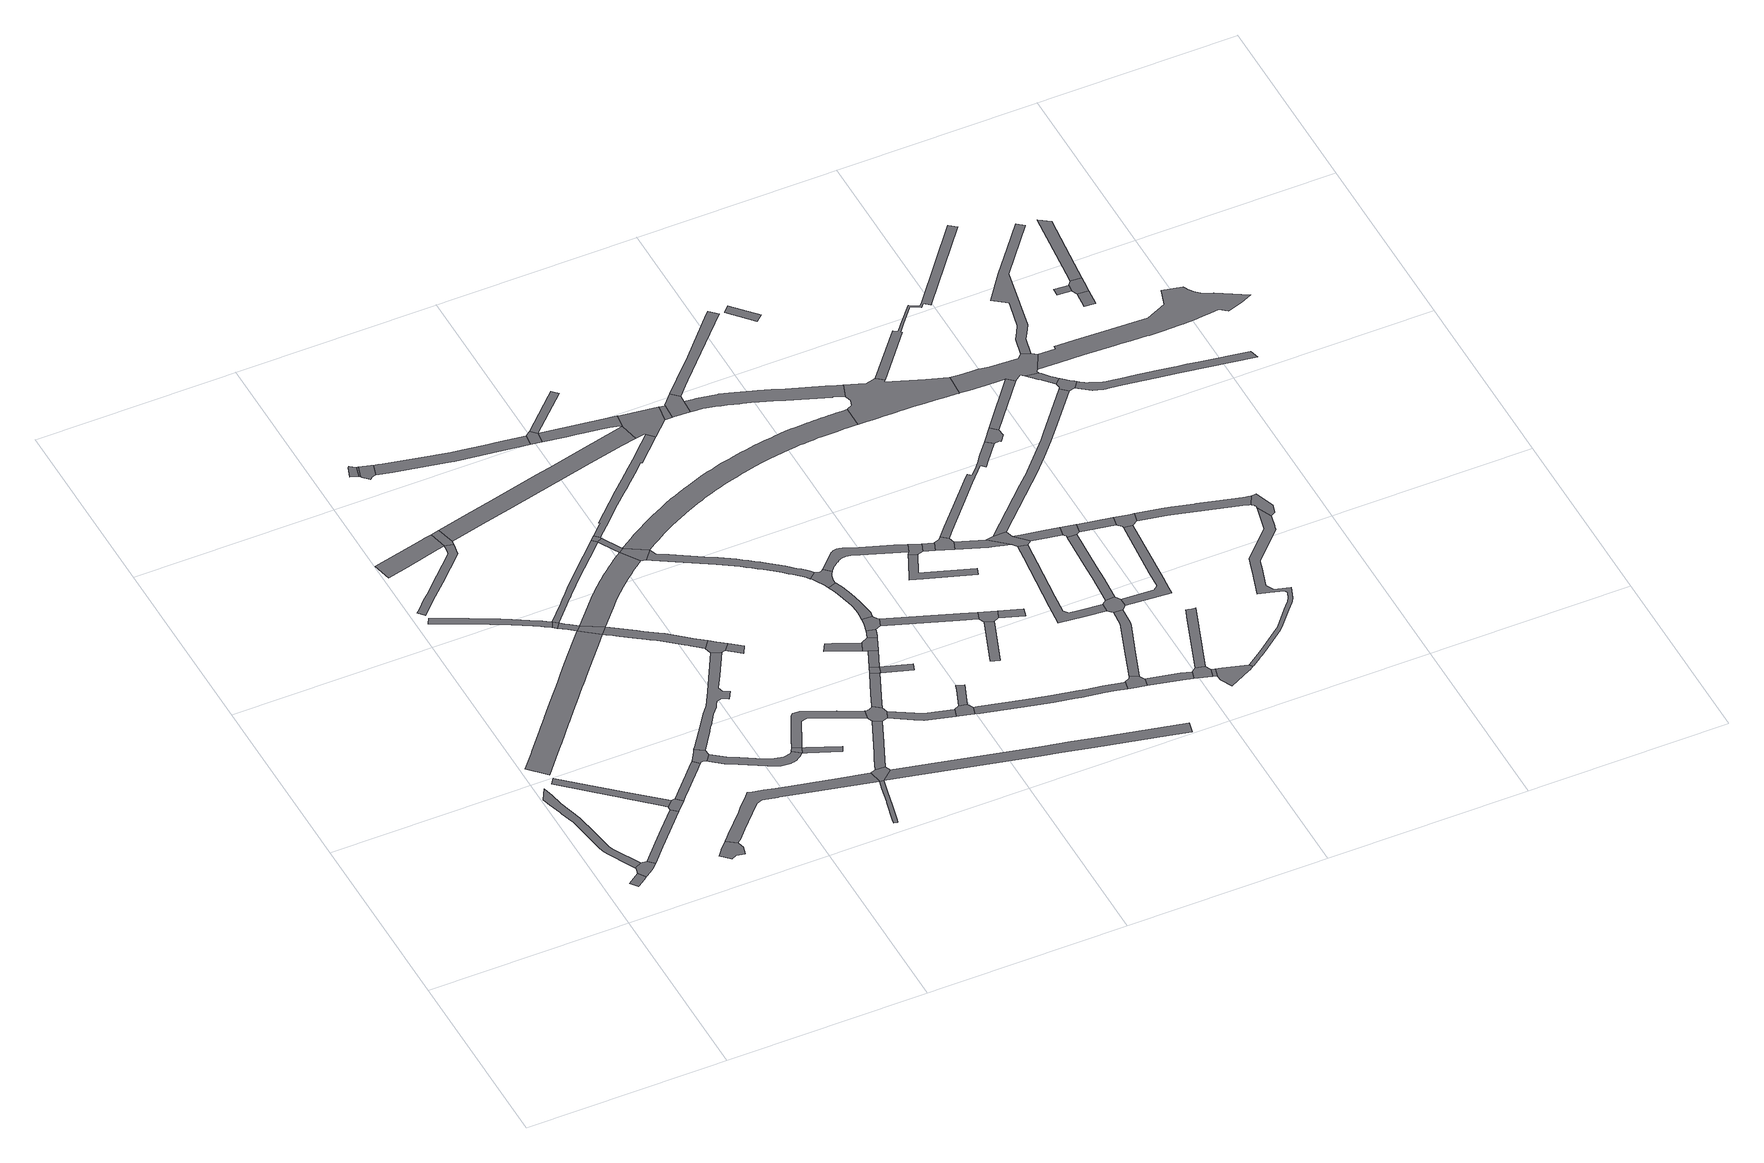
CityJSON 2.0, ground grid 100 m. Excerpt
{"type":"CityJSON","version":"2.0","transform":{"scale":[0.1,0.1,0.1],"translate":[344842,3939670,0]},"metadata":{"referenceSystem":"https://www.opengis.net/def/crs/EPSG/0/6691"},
"CityObjects":{
"road1":{"type":"Road","attributes":{"RoadStructureAttribute.sectionType":"1"},"geometry":[{"type":"MultiSurface","lod":"1","boundaries":[[[0,1,2,3,4]]]}]},
"road2":{"type":"Road","attributes":{"RoadStructureAttribute.sectionType":"1"},"geometry":[{"type":"MultiSurface","lod":"1","boundaries":[[[5,6,7,8,9,10,11,12,13,14,15,16,17,18,19,20,21,22,23,24,25,26,27]]]}]},
"road3":{"type":"Road","geometry":[{"type":"MultiSurface","lod":"1","boundaries":[[[28,29,30,31,17,16,32,0,4]]]}]},
"road4":{"type":"Road","attributes":{"RoadStructureAttribute.sectionType":"1"},"geometry":[{"type":"MultiSurface","lod":"1","boundaries":[[[33,34,35,36,37,38,31,30]]]}]},
"road5":{"type":"Road","attributes":{"RoadStructureAttribute.sectionType":"1"},"geometry":[{"type":"MultiSurface","lod":"1","boundaries":[[[39,40,41,42,43,44,45,46,47,48]]]}]},
"road6":{"type":"Road","geometry":[{"type":"MultiSurface","lod":"1","boundaries":[[[49,50,51,52,53,54,55,56,57,58,59,60,61,62]]]}]},
"road7":{"type":"Road","geometry":[{"type":"MultiSurface","lod":"1","boundaries":[[[63,64,44,43,36,35]]]}]},
"road8":{"type":"Road","attributes":{"function":"2","RoadStructureAttribute.sectionType":"1"},"geometry":[{"type":"MultiSurface","lod":"1","boundaries":[[[65,66,67,68,69,70,71,72,73,74,75,76,77,78,79,80,81,82,83,84,85,86,87,88,89,90,91,92,93,94,95,96,97,98,99]]]}]},
"road9":{"type":"Road","attributes":{"RoadStructureAttribute.sectionType":"1"},"geometry":[{"type":"MultiSurface","lod":"1","boundaries":[[[100,101,102,103,64,63,104,105,106,107,108,109,110]]]}]},
"road10":{"type":"Road","attributes":{"RoadStructureAttribute.sectionType":"1"},"geometry":[{"type":"MultiSurface","lod":"1","boundaries":[[[111,112,113,114,115,116,117,118,119,120,121,122,123,124,125,126,127,128,129,130,131,132,133,134,135,136,137,138,139,140,141]]]}]},
"road11":{"type":"Road","attributes":{"RoadStructureAttribute.sectionType":"1"},"geometry":[{"type":"MultiSurface","lod":"1","boundaries":[[[142,143,144,145,146,147,148,149,150,151,152,153,154,155]]]}]},
"road12":{"type":"Road","attributes":{"RoadStructureAttribute.sectionType":"1"},"geometry":[{"type":"MultiSurface","lod":"1","boundaries":[[[156,157,158,159,160,161,162,155]]]}]},
"road13":{"type":"Road","geometry":[{"type":"MultiSurface","lod":"1","boundaries":[[[163,164,110,109,165,166,167,168,169]]]}]},
"road14":{"type":"Road","geometry":[{"type":"MultiSurface","lod":"1","boundaries":[[[124,170,171,125]]]}]},
"road15":{"type":"Road","attributes":{"RoadStructureAttribute.sectionType":"1"},"geometry":[{"type":"MultiSurface","lod":"1","boundaries":[[[172,173,174,175,176,177,178,179,180,181,182,183,184,185,186,62,61,187,188,189,190,191,192,193,194,195,196,197,198,199]]]}]},
"road16":{"type":"Road","geometry":[{"type":"MultiSurface","lod":"1","boundaries":[[[155,154,200,201,156]]]}]},
"road17":{"type":"Road","geometry":[{"type":"MultiSurface","lod":"1","boundaries":[[[202,203,204,205,206,207]]]}]},
"road18":{"type":"Road","attributes":{"RoadStructureAttribute.sectionType":"1"},"geometry":[{"type":"MultiSurface","lod":"1","boundaries":[[[208,205,204,209]]]}]},
"road19":{"type":"Road","attributes":{"RoadStructureAttribute.sectionType":"1"},"geometry":[{"type":"MultiSurface","lod":"1","boundaries":[[[210,211,212,171,170,213,214,215,65,216]]]}]},
"road20":{"type":"Road","geometry":[{"type":"MultiSurface","lod":"1","boundaries":[[[217,218,219,220,221,222,223,208,209]]]}]},
"road21":{"type":"Road","attributes":{"RoadStructureAttribute.sectionType":"1"},"geometry":[{"type":"MultiSurface","lod":"1","boundaries":[[[224,225,226,227,228,229,230,231,232,233,234,235,236,237,238,239,240,241,242,243,244,245,246,247,248,249,250,251,252,253,254,255,168,167]]]}]},
"road22":{"type":"Road","geometry":[{"type":"MultiSurface","lod":"1","boundaries":[[[256,216,65,99]]]}]},
"road23":{"type":"Road","attributes":{"RoadStructureAttribute.sectionType":"1"},"geometry":[{"type":"MultiSurface","lod":"1","boundaries":[[[257,258,259,260,261,262,263,264,265,266,267,268,269,270,271,272,273,274,275,276,277,163,169]]]}]},
"road24":{"type":"Road","geometry":[{"type":"MultiSurface","lod":"1","boundaries":[[[246,278,279,280,281,282,247]]]}]},
"road25":{"type":"Road","attributes":{"RoadStructureAttribute.sectionType":"1"},"geometry":[{"type":"MultiSurface","lod":"1","boundaries":[[[283,284,285,286,287,288,256,99,289,290,291,292,293,294,295,296,297,298,299,300,301,302]]]}]},
"road26":{"type":"Road","attributes":{"RoadStructureAttribute.sectionType":"1"},"geometry":[{"type":"MultiSurface","lod":"1","boundaries":[[[303,304,305,306,307,308,309,310,311,312,313,314,315,125,171,316,317,318,319,320,321,322,323,324,305,325,326,327]]]}]},
"road27":{"type":"Road","attributes":{"RoadStructureAttribute.sectionType":"1"},"geometry":[{"type":"MultiSurface","lod":"1","boundaries":[[[278,328,329,330,331,279]]]}]},
"road28":{"type":"Road","attributes":{"function":"2","RoadStructureAttribute.sectionType":"1"},"geometry":[{"type":"MultiSurface","lod":"1","boundaries":[[[256,332,333,334,335,336,337,338,339,340,341,342,343,344,345,346,326,347,348,349,350,351,352,353,354,355,356,357,358,359,360,216]]]}]},
"road29":{"type":"Road","attributes":{"RoadStructureAttribute.sectionType":"1"},"geometry":[{"type":"MultiSurface","lod":"1","boundaries":[[[361,362,363,364,365,366,367,221,220,368,369,370,371,372,373,374,375]]]}]},
"road30":{"type":"Road","geometry":[{"type":"MultiSurface","lod":"1","boundaries":[[[376,377,378,379,380,172,199]]]}]},
"road31":{"type":"Road","geometry":[{"type":"MultiSurface","lod":"1","boundaries":[[[301,271,270,381,382,383,302]]]}]},
"road32":{"type":"Road","attributes":{"RoadStructureAttribute.sectionType":"1"},"geometry":[{"type":"MultiSurface","lod":"1","boundaries":[[[279,384,385,386,387,388,389,390,391,392,393,394,395,396,397,398,399,400,401,402,280]]]}]},
"road33":{"type":"Road","attributes":{"RoadStructureAttribute.sectionType":"1"},"geometry":[{"type":"MultiSurface","lod":"1","boundaries":[[[381,403,404,382]]]}]},
"road34":{"type":"Road","geometry":[{"type":"MultiSurface","lod":"1","boundaries":[[[306,305,304,405,406]]]}]},
"road35":{"type":"Road","attributes":{"RoadStructureAttribute.sectionType":"1"},"geometry":[{"type":"MultiSurface","lod":"1","boundaries":[[[407,408,409,380,379,410,411,412]]]}]},
"road36":{"type":"Road","attributes":{"RoadStructureAttribute.sectionType":"1"},"geometry":[{"type":"MultiSurface","lod":"1","boundaries":[[[413,414,415,416,417,201,200,418,419,420,421,422,423]]]}]},
"road37":{"type":"Road","geometry":[{"type":"MultiSurface","lod":"1","boundaries":[[[326,346,424,425,327]]]}]},
"road38":{"type":"Road","geometry":[{"type":"MultiSurface","lod":"1","boundaries":[[[426,427,428,429,430,431,432,433,434,435,436,437,438,393,392,407,412]]]}]},
"road39":{"type":"Road","geometry":[{"type":"MultiSurface","lod":"1","boundaries":[[[439,440,375,374,441]]]}]},
"road40":{"type":"Road","attributes":{"RoadStructureAttribute.sectionType":"1"},"geometry":[{"type":"MultiSurface","lod":"1","boundaries":[[[428,442,443,444,445,446,429]]]}]},
"road41":{"type":"Road","attributes":{"RoadStructureAttribute.sectionType":"1"},"geometry":[{"type":"MultiSurface","lod":"1","boundaries":[[[447,448,449,450,451,427,426]]]}]},
"road42":{"type":"Road","attributes":{"RoadStructureAttribute.sectionType":"1"},"geometry":[{"type":"MultiSurface","lod":"1","boundaries":[[[424,452,453,454,455,456,457,458,459,460,461,462,463,464,465,466,467,468,469,470,471,472,473,474,475,476,477,478,479,480,481,482,483,484,485,486,487,488,489,490,491,492,425]]]}]},
"road43":{"type":"Road","attributes":{"RoadStructureAttribute.sectionType":"1"},"geometry":[{"type":"MultiSurface","lod":"1","boundaries":[[[405,493,494,495,496,497,498,499,500,501,502,503,504,505,506,507,508,509,510,511,512,513,514,515,516,517,406]]]}]},
"road44":{"type":"Road","attributes":{"RoadStructureAttribute.sectionType":"1"},"geometry":[{"type":"MultiSurface","lod":"1","boundaries":[[[518,519,520,521,522]]]}]},
"road45":{"type":"Road","geometry":[{"type":"MultiSurface","lod":"1","boundaries":[[[523,524,444,443,525]]]}]},
"road46":{"type":"Road","attributes":{"RoadStructureAttribute.sectionType":"1"},"geometry":[{"type":"MultiSurface","lod":"1","boundaries":[[[523,526,527,524]]]}]},
"road47":{"type":"Road","attributes":{"RoadStructureAttribute.sectionType":"1"},"geometry":[{"type":"MultiSurface","lod":"1","boundaries":[[[528,529,530,531,440,439]]]}]},
"road48":{"type":"Road","geometry":[{"type":"MultiSurface","lod":"1","boundaries":[[[532,533,523,525]]]}]},
"road49":{"type":"Road","geometry":[{"type":"MultiSurface","lod":"1","boundaries":[[[521,527,526,534,535,536,522]]]}]},
"road50":{"type":"Road","attributes":{"RoadStructureAttribute.sectionType":"1"},"geometry":[{"type":"MultiSurface","lod":"1","boundaries":[[[537,439,441,538,539,540,541,542,543,544,545,423]]]}]},
"road51":{"type":"Road","geometry":[{"type":"MultiSurface","lod":"1","boundaries":[[[546,450,449,547,548,549,550,551]]]}]},
"road52":{"type":"Road","attributes":{"RoadStructureAttribute.sectionType":"1"},"geometry":[{"type":"MultiSurface","lod":"1","boundaries":[[[552,553,554,555,556,557,558,559,560,561,562,376,563,564,565,566,567,568,569,570,571,572,573,574,377,376,199]]]}]},
"road53":{"type":"Road","attributes":{"RoadStructureAttribute.sectionType":"1"},"geometry":[{"type":"MultiSurface","lod":"1","boundaries":[[[575,535,534,576,577,578,579]]]}]},
"road54":{"type":"Road","geometry":[{"type":"MultiSurface","lod":"1","boundaries":[[[580,581,582,583,546,551]]]}]},
"road55":{"type":"Road","geometry":[{"type":"MultiSurface","lod":"1","boundaries":[[[578,584,585,586,587,588,589,590,591,579]]]}]},
"road56":{"type":"Road","attributes":{"RoadStructureAttribute.sectionType":"1"},"geometry":[{"type":"MultiSurface","lod":"1","boundaries":[[[592,593,594,595,596,597,598,599,600,601,602,603,604,588,587]]]}]},
"road57":{"type":"Road","geometry":[{"type":"MultiSurface","lod":"1","boundaries":[[[471,605,606,607,608,598,597,609,610,611,612,613,614,615,616,617,618,619,620,621,622,623,624,625,626,627,628,472]]]}]},
"road58":{"type":"Road","geometry":[{"type":"MultiSurface","lod":"1","boundaries":[[[629,630,537,423,422,631,504,503,632]]]}]},
"road59":{"type":"Road","attributes":{"function":"2","RoadStructureAttribute.sectionType":"1"},"geometry":[{"type":"MultiSurface","lod":"1","boundaries":[[[633,634,635,636,637,638,639,640,641,642,643,644,645,646,647,648,649,650,651,652,653,654,655,656,657,658,659,660,661,662,663,664,665,666,667,668,669,670,671,672,673,674,675,676,677,678,679,680,681,682,683,684,685,686,687,688,689,690,691,692,327,425,693,694,695,696,697,698,699,700,701,702,703,704,705,706,707,708,709,710,711,712,713,714,715,716,717,718,719,720,721,722,723,724,725,726,727,728,729,730,731,732,733,734,735,736,737,738,739,740,741,742]]]}]},
"road60":{"type":"Road","attributes":{"RoadStructureAttribute.sectionType":"1"},"geometry":[{"type":"MultiSurface","lod":"1","boundaries":[[[743,744,745,585,584,746,747]]]}]},
"road61":{"type":"Road","attributes":{"RoadStructureAttribute.sectionType":"1"},"geometry":[{"type":"MultiSurface","lod":"1","boundaries":[[[748,749,629,632]]]}]},
"road62":{"type":"Road","attributes":{"RoadStructureAttribute.sectionType":"1"},"geometry":[{"type":"MultiSurface","lod":"1","boundaries":[[[548,750,751,752,753,754,755,756,757,758,759,760,761,762,763,764,765,549]]]}]},
"road63":{"type":"Road","attributes":{"RoadStructureAttribute.sectionType":"1"},"geometry":[{"type":"MultiSurface","lod":"1","boundaries":[[[766,767,768,769,770,771,772,773,774,775,776,777,778,779,780,781,782,783,784,785,786,787,788,789,790,791,792,793,794,795,796,797,798,799,800,801,802,803,804,805,806,807,623,622]]]}]},
"road64":{"type":"Road","attributes":{"RoadStructureAttribute.sectionType":"1"},"geometry":[{"type":"MultiSurface","lod":"1","boundaries":[[[808,809,810,811,812,813]]]}]},
"road65":{"type":"Road","geometry":[{"type":"MultiSurface","lod":"1","boundaries":[[[814,815,749,748,816,817,818,819,820]]]}]},
"road66":{"type":"Road","geometry":[{"type":"MultiSurface","lod":"1","boundaries":[[[812,821,822,743,747,813]]]}]},
"road67":{"type":"Road","attributes":{"RoadStructureAttribute.sectionType":"1"},"geometry":[{"type":"MultiSurface","lod":"1","boundaries":[[[823,824,825,826,827,828,829,830,831,832]]]}]},
"road68":{"type":"Road","geometry":[{"type":"MultiSurface","lod":"1","boundaries":[[[833,834,788,787,823,832,835]]]}]},
"road69":{"type":"Road","attributes":{"RoadStructureAttribute.sectionType":"1"},"geometry":[{"type":"MultiSurface","lod":"1","boundaries":[[[821,836,837,822]]]}]},
"road70":{"type":"Road","attributes":{"RoadStructureAttribute.sectionType":"1"},"geometry":[{"type":"MultiSurface","lod":"1","boundaries":[[[833,835,838,839]]]}]},
"road71":{"type":"Road","geometry":[{"type":"MultiSurface","lod":"1","boundaries":[[[840,841,842,843,844,845,839,838]]]}]},
"road72":{"type":"Road","geometry":[{"type":"MultiSurface","lod":"1","boundaries":[[[846,847,758,757,848,849,850,851,852]]]}]},
"road73":{"type":"Road","attributes":{"RoadStructureAttribute.sectionType":"1"},"geometry":[{"type":"MultiSurface","lod":"1","boundaries":[[[819,853,854,855,856,857,858,859,860,820]]]}]},
"road74":{"type":"Road","attributes":{"RoadStructureAttribute.sectionType":"1"},"geometry":[{"type":"MultiSurface","lod":"1","boundaries":[[[861,862,863,864,865,866,867,868,869,870,871,872,873,818,817,874,875,876,877,878,879,880,881,882,883,884,885,886,887,888,889,890,891,892,893,894,895]]]}]},
"road75":{"type":"Road","attributes":{"RoadStructureAttribute.sectionType":"1"},"geometry":[{"type":"MultiSurface","lod":"1","boundaries":[[[840,896,897,898,899,900,901,841]]]}]},
"road76":{"type":"Road","attributes":{"RoadStructureAttribute.sectionType":"1"},"geometry":[{"type":"MultiSurface","lod":"1","boundaries":[[[902,903,850,849,904,905]]]}]},
"road77":{"type":"Road","attributes":{"RoadStructureAttribute.sectionType":"1"},"geometry":[{"type":"MultiSurface","lod":"1","boundaries":[[[906,907,908,909,910,911,912,913,914,846,852]]]}]},
"road78":{"type":"Road","attributes":{"RoadStructureAttribute.sectionType":"1"},"geometry":[{"type":"MultiSurface","lod":"1","boundaries":[[[915,916,917,918,919,920,921,922,923,924,925,926,927]]]}]},
"road79":{"type":"Road","geometry":[{"type":"MultiSurface","lod":"1","boundaries":[[[900,899,921,920,928,929,930,931]]]}]},
"road80":{"type":"Road","geometry":[{"type":"MultiSurface","lod":"1","boundaries":[[[932,933,934,935,902,905]]]}]},
"road81":{"type":"Road","geometry":[{"type":"MultiSurface","lod":"1","boundaries":[[[926,911,910,936,937,938,939,927]]]}]},
"road82":{"type":"Road","attributes":{"RoadStructureAttribute.sectionType":"1"},"geometry":[{"type":"MultiSurface","lod":"1","boundaries":[[[940,941,942,943,944,945,946,947,948,843,842,949,950,951,952,953,954,955,956,957,958]]]}]},
"road83":{"type":"Road","attributes":{"RoadStructureAttribute.sectionType":"1"},"geometry":[{"type":"MultiSurface","lod":"1","boundaries":[[[933,932,959,960]]]}]},
"road84":{"type":"Road","attributes":{"RoadStructureAttribute.sectionType":"1"},"geometry":[{"type":"MultiSurface","lod":"1","boundaries":[[[961,962,929,928,963,964,965]]]}]},
"road85":{"type":"Road","attributes":{"RoadStructureAttribute.sectionType":"1"},"geometry":[{"type":"MultiSurface","lod":"1","boundaries":[[[966,967,968,969]]]}]},
"road86":{"type":"Road","attributes":{"RoadStructureAttribute.sectionType":"1"},"geometry":[{"type":"MultiSurface","lod":"1","boundaries":[[[970,971,939,938,972,973,974,975]]]}]},
"road87":{"type":"Road","geometry":[{"type":"MultiSurface","lod":"1","boundaries":[[[976,977,978,979,980,981,982,960,959,983,984]]]}]},
"road88":{"type":"Road","attributes":{"RoadStructureAttribute.sectionType":"1"},"geometry":[{"type":"MultiSurface","lod":"1","boundaries":[[[934,985,986,987,988,989,990,935]]]}]},
"road89":{"type":"Road","geometry":[{"type":"MultiSurface","lod":"1","boundaries":[[[974,991,992,965,964,993,975]]]}]},
"road90":{"type":"Road","attributes":{"RoadStructureAttribute.sectionType":"1"},"geometry":[{"type":"MultiSurface","lod":"1","boundaries":[[[994,995,996,997,998,937,936,999,1000,1001,1002,1003]]]}]},
"road91":{"type":"Road","geometry":[{"type":"MultiSurface","lod":"1","boundaries":[[[1004,1005,1006,1007,1008,1009,1010,895,894,1011,1012,1013,742,741,1014,1015,1016,1017,1018,1019,1020,1021,1022,1023,1024,1025,1026,1027,1028,1029]]]}]},
"road92":{"type":"Road","attributes":{"RoadStructureAttribute.sectionType":"1"},"geometry":[{"type":"MultiSurface","lod":"1","boundaries":[[[1030,992,991,1031,1032,1033]]]}]},
"road93":{"type":"Road","attributes":{"RoadStructureAttribute.sectionType":"1"},"geometry":[{"type":"MultiSurface","lod":"1","boundaries":[[[1034,1035,958,957,1036,1037,1038]]]}]},
"road94":{"type":"Road","attributes":{"RoadStructureAttribute.sectionType":"1"},"geometry":[{"type":"MultiSurface","lod":"1","boundaries":[[[1039,1040,1041,1042,1043,1044,1045,931,930,1046,1047,1048,1049,1050,1051,1052]]]}]},
"road95":{"type":"Road","geometry":[{"type":"MultiSurface","lod":"1","boundaries":[[[1002,1053,1054,1055,1056,1033,1032,1057,1003]]]}]},
"road96":{"type":"Road","attributes":{"RoadStructureAttribute.sectionType":"1"},"geometry":[{"type":"MultiSurface","lod":"1","boundaries":[[[1034,1058,1059,1060,1061,1035]]]}]},
"road97":{"type":"Road","attributes":{"RoadStructureAttribute.sectionType":"1"},"geometry":[{"type":"MultiSurface","lod":"1","boundaries":[[[1062,1063,1064,1065,1066,1067,1068,1069,1070,1071,1072,1073,1074,1075,1076,1077,1078,1079,1080,1081,1082,1083,1084,1085,1086,1087,1088,1089,1090,1091,1092,1093,1094,1095,1096,1097,1098,1099,1100,1101,1102,1103,1104,1105,1106,1107,981,980]]]}]},
"road98":{"type":"Road","attributes":{"function":"2","RoadStructureAttribute.sectionType":"1"},"geometry":[{"type":"MultiSurface","lod":"1","boundaries":[[[1108,1109,1110,1111,1112,1059,1058,1113,1114,1115,1116,1117,1118,1119,1120,1121,1122,1123,1124,1125,1126,1127,1004,1029]]]}]},
"road99":{"type":"Road","attributes":{"RoadStructureAttribute.sectionType":"1"},"geometry":[{"type":"MultiSurface","lod":"1","boundaries":[[[1008,1128,1129,1130,1131,1132,1133,1134,1135,1136,1137,1138,1139,1140,1141,1142,1143,1009]]]}]},
"road100":{"type":"Road","attributes":{"RoadStructureAttribute.sectionType":"1"},"geometry":[{"type":"MultiSurface","lod":"1","boundaries":[[[1053,1144,1145,1146,1147,1148,1149,1150,1151,1152,1153,1154,1155,1156,1157,1158,1159,1054]]]}]},
"road101":{"type":"Road","geometry":[{"type":"MultiSurface","lod":"1","boundaries":[[[1114,1160,1161,1162,1163,1164,1165,1166,1167,1115]]]}]},
"road102":{"type":"Road","geometry":[{"type":"MultiSurface","lod":"1","boundaries":[[[1168,1169,1170,1171,1172,1163,1162,1173,1039,1052,1174]]]}]},
"road103":{"type":"Road","geometry":[{"type":"MultiSurface","lod":"1","boundaries":[[[1175,1176,1151,1150,1177,1178,1179,1180,1181,1182,1183,1184,1086,1085,1185,1186,1187]]]}]},
"road104":{"type":"Road","attributes":{"RoadStructureAttribute.sectionType":"1"},"geometry":[{"type":"MultiSurface","lod":"1","boundaries":[[[1188,1189,1190,1191,1192,1193,1194,1195,1121,1120,1196,1197,1198,1199,1200,1201,1202,1203]]]}]},
"road105":{"type":"Road","attributes":{"RoadStructureAttribute.sectionType":"1"},"geometry":[{"type":"MultiSurface","lod":"1","boundaries":[[[1204,1205,1206,1207,1208,1209,1210,1211,1212,1213,1214,1215,1216,1217,1218,1219,1220,1221,1222,1223,1224,1225,1226,1227,1228,1229,1230,1231,1232,1233,1234,1168,1174]]]}]},
"road106":{"type":"Road","geometry":[{"type":"MultiSurface","lod":"1","boundaries":[[[1235,1236,1237,1238,1239,1240]]]}]},
"road107":{"type":"Road","attributes":{"RoadStructureAttribute.sectionType":"1"},"geometry":[{"type":"MultiSurface","lod":"1","boundaries":[[[1241,1242,1243,1244]]]}]},
"road108":{"type":"Road","geometry":[{"type":"MultiSurface","lod":"1","boundaries":[[[1239,1241,1244,1245,1246,1247,1248,1240]]]}]},
"road109":{"type":"Road","geometry":[{"type":"MultiSurface","lod":"1","boundaries":[[[1249,1250,1251,1252,1253,1254,1255,1256,1257,1258,1259,1260,1261,1262,1263,1264,1265,1266,1267,1268,1269,1119,1118,1270,1271,1272,1273,1274,1275,1276,1277,1278,1279,1280,1281,1282,1283,1284,1285,1286,1287,1288,1289,1290,1291,1292,1293]]]}]},
"road110":{"type":"Road","attributes":{"RoadStructureAttribute.sectionType":"1"},"geometry":[{"type":"MultiSurface","lod":"1","boundaries":[[[1294,1295,1247,1246,1296,1297]]]}]}
},
"vertices":[
[180,272,0],[120,230,0],[146,193,0],[187,222,0],[205,235,0],
[22,846,0],[42,782,0],[45,769,0],[65,706,0],[67,701,0],[84,586,0],[99,493,0],[102,477,0],[107,464,0],[114,445,0],[173,333,0],[185,309,0],[221,328,0],[151,462,0],[145,479,0],[141,488,0],[138,500,0],[123,596,0],[106,710,0],[72,834,0],[58,901,0],[47,951,0],[11,888,0],
[232,253,0],[255,270,0],[281,296,0],[252,324,0],[188,303,0],
[357,377,0],[429,455,0],[523,554,0],[494,581,0],[401,482,0],[339,417,0],
[231,839,0],[329,751,0],[344,737,0],[460,631,0],[493,601,0],[524,634,0],[351,785,0],[195,923,0],[112,996,0],[89,965,0],
[613,277,0],[608,272,0],[595,258,0],[585,247,0],[582,243,0],[569,228,0],[563,220,0],[557,213,0],[602,172,0],[628,182,0],[668,173,0],[680,221,0],[671,251,0],[622,286,0],
[573,607,0],[544,635,0],
[632,1813,0],[588,1762,0],[526,1690,0],[469,1624,0],[432,1581,0],[412,1558,0],[377,1516,0],[356,1491,0],[299,1425,0],[251,1368,0],[248,1364,0],[209,1318,0],[196,1303,0],[144,1242,0],[102,1193,0],[93,1182,0],[28,1106,0],[108,1023,0],[180,1107,0],[232,1168,0],[249,1187,0],[284,1229,0],[335,1290,0],[338,1293,0],[358,1316,0],[381,1343,0],[387,1351,0],[443,1417,0],[470,1448,0],[499,1482,0],[500,1483,0],[556,1549,0],[613,1615,0],[675,1687,0],[724,1743,0],
[708,809,0],[655,752,0],[582,675,0],[565,657,0],[590,625,0],[596,631,0],[605,641,0],[667,708,0],[719,762,0],[748,793,0],[719,820,0],
[107,2121,0],[157,2096,0],[211,2069,0],[215,2067,0],[258,2045,0],[301,2023,0],[343,2000,0],[386,1978,0],[470,1929,0],[486,1920,0],[500,1910,0],[514,1900,0],[528,1891,0],[541,1881,0],[557,1913,0],[548,1919,0],[534,1929,0],[525,1935,0],[520,1939,0],[510,1946,0],[505,1949,0],[403,2009,0],[359,2031,0],[356,2033,0],[317,2054,0],[274,2076,0],[231,2098,0],[177,2125,0],[122,2152,0],[71,2177,0],[52,2147,0],
[339,2544,0],[334,2518,0],[168,2356,0],[133,2323,0],[104,2295,0],[57,2248,0],[40,2232,0],[68,2203,0],[147,2281,0],[161,2294,0],[229,2360,0],[371,2498,0],[384,2564,0],[342,2572,0],
[320,2664,0],[283,2656,0],[266,2651,0],[4,2588,0],[27,2495,0],[136,2522,0],[305,2563,0],
[762,888,0],[753,873,0],[754,799,0],[773,800,0],[780,794,0],[808,829,0],[804,860,0],
[560,1867,0],[581,1895,0],
[1405,400,0],[1247,437,0],[1217,444,0],[1052,482,0],[980,499,0],[925,512,0],[866,526,0],[853,529,0],[828,503,0],[817,491,0],[781,453,0],[761,432,0],[655,321,0],[645,310,0],[635,300,0],[678,259,0],[688,268,0],[736,319,0],[737,320,0],[812,399,0],[857,445,0],[875,452,0],[893,458,0],[964,441,0],[968,440,0],[1058,419,0],[1330,356,0],[1418,335,0],
[387,2583,0],[365,2675,0],
[158,3162,0],[184,3153,0],[196,3149,0],[213,3206,0],[185,3228,0],[178,3218,0],
[221,3204,0],[204,3146,0],
[620,1866,0],[601,1880,0],[582,1895,0],[561,1867,0],[580,1852,0],[599,1838,0],[658,1837,0],
[207,3135,0],[236,3106,0],[250,3119,0],[270,3123,0],[288,3185,0],[278,3188,0],[240,3198,0],
[788,787,0],[845,742,0],[898,712,0],[1012,647,0],[1028,637,0],[1038,631,0],[1050,625,0],[1066,620,0],[1075,617,0],[1085,616,0],[1093,615,0],[1103,614,0],[1113,615,0],[1121,616,0],[1129,617,0],[1137,619,0],[1144,622,0],[1152,626,0],[1159,630,0],[1166,635,0],[1174,642,0],[1181,651,0],[1184,654,0],[1147,684,0],[1140,675,0],[1103,667,0],[1060,675,0],[1033,687,0],[1028,689,0],[1017,695,0],[920,751,0],[870,780,0],
[756,1781,0],
[876,962,0],[891,984,0],[899,994,0],[940,1053,0],[971,1089,0],[979,1102,0],[992,1125,0],[1021,1132,0],[1049,1115,0],[1073,1155,0],[1045,1172,0],[1036,1201,0],[1077,1270,0],[1152,1402,0],[1106,1419,0],[984,1201,0],[967,1172,0],[935,1118,0],[902,1077,0],[860,1021,0],[772,901,0],
[1187,653,0],[1200,685,0],[1159,704,0],[1158,700,0],[1152,691,0],
[1076,1542,0],[1067,1548,0],[976,1624,0],[971,1627,0],[898,1680,0],[874,1697,0],[739,1732,0],[752,1723,0],[788,1697,0],[836,1662,0],[887,1626,0],[900,1616,0],[926,1598,0],[950,1581,0],[1025,1517,0],[1030,1514,0],[1046,1501,0],[1067,1484,0],[1098,1457,0],[1130,1499,0],
[1041,2227,0],[996,2307,0],[970,2293,0],[949,2314,0],[923,2289,0],[818,2186,0],[779,2146,0],[725,2092,0],[715,2081,0],[691,2056,0],[667,2030,0],[643,2004,0],[633,1994,0],[664,1984,0],[688,2010,0],[698,2020,0],[712,2035,0],[737,2060,0],[757,2081,0],[790,2115,0],[839,2165,0],[944,2267,0],[1016,2210,0],[1028,2189,0],[1052,2206,0],
[1208,644,0],[1354,582,0],[1369,612,0],[1220,677,0],
[827,1859,0],[843,1877,0],[884,1923,0],[886,1925,0],[915,1952,0],[919,1956,0],[943,1979,0],[971,2004,0],[991,2020,0],[1011,2037,0],[1031,2053,0],[1051,2069,0],[1057,2074,0],[1074,2087,0],[1088,2097,0],[1009,2175,0],[984,2156,0],[962,2139,0],[941,2122,0],[920,2104,0],[899,2087,0],[876,2067,0],[869,2060,0],[840,2032,0],[819,2013,0],[811,2005,0],[806,2000,0],[793,1986,0],[745,1933,0],
[848,3076,0],[810,3081,0],[667,3102,0],[637,3107,0],[477,3140,0],[315,3177,0],[310,3179,0],[344,3104,0],[445,3084,0],[598,3054,0],[624,3048,0],[627,3048,0],[801,3022,0],[979,2996,0],[987,3055,0],
[1437,331,0],[1493,379,0],[1481,407,0],[1481,409,0],[1432,411,0],
[1172,1406,0],[1201,1442,0],[1161,1474,0],
[1202,688,0],[1204,693,0],[1209,705,0],[1214,715,0],[1274,840,0],[1305,848,0],[1426,790,0],[1460,773,0],[1549,730,0],[1558,776,0],[1455,826,0],[1447,830,0],[1296,902,0],[1261,903,0],[1249,891,0],[1238,869,0],[1173,734,0],[1168,723,0],[1163,712,0],
[1239,1353,0],[1261,1394,0],
[992,2314,0],[971,2336,0],
[1562,703,0],[1475,509,0],[1460,475,0],[1519,497,0],[1544,553,0],[1600,679,0],
[1232,2882,0],[988,2823,0],[915,2806,0],[684,2751,0],[548,2719,0],[585,2630,0],[706,2659,0],[1168,2769,0],[1347,2811,0],[1419,2824,0],[1401,2922,0],
[1114,2091,0],[1155,2143,0],
[1629,690,0],[1648,731,0],[1638,761,0],[1601,788,0],[1597,784,0],[1594,782,0],[1590,779,0],[1585,777,0],[1581,775,0],[1576,775,0],[1572,774,0],[1567,774,0],[1562,775,0],
[1041,3047,0],[1014,3076,0],[1033,2988,0],
[1649,787,0],[1729,969,0],[1687,987,0],[1634,865,0],[1604,796,0],
[1732,627,0],[1771,604,0],[1913,564,0],[1925,607,0],[1789,645,0],
[1137,2077,0],[1258,2004,0],[1385,1927,0],[1407,1912,0],[1431,1898,0],[1453,1883,0],[1475,1867,0],[1496,1852,0],[1517,1836,0],[1538,1820,0],[1559,1804,0],[1582,1786,0],[1605,1767,0],[1627,1749,0],[1648,1730,0],[1664,1716,0],[1679,1701,0],[1695,1686,0],[1709,1672,0],[1719,1659,0],[1754,1688,0],[1740,1705,0],[1726,1718,0],[1710,1733,0],[1694,1748,0],[1678,1763,0],[1656,1783,0],[1633,1802,0],[1610,1821,0],[1587,1839,0],[1566,1856,0],[1544,1872,0],[1523,1888,0],[1501,1904,0],[1478,1920,0],[1455,1935,0],[1432,1950,0],[1408,1965,0],[1356,1997,0],[1219,2080,0],[1170,2110,0],
[1049,2369,0],[1155,2470,0],[1214,2526,0],[1248,2557,0],[1274,2581,0],[1333,2636,0],[1368,2671,0],[1371,2673,0],[1376,2668,0],[1438,2729,0],[1505,2794,0],[1472,2828,0],[1441,2798,0],[1415,2772,0],[1389,2747,0],[1380,2738,0],[1364,2721,0],[1305,2666,0],[1246,2610,0],[1187,2555,0],[1162,2532,0],[1128,2499,0],[1029,2404,0],[1038,2400,0],[1029,2391,0],
[1622,1235,0],[1591,1249,0],[1565,1206,0],[1721,1134,0],[1743,1181,0],
[1745,1006,0],[1703,1024,0],[1732,968,0],
[1788,1105,0],[1746,1123,0],
[1242,3238,0],[1214,3267,0],[1204,3258,0],[1189,3243,0],
[1877,919,0],[1890,957,0],
[1820,1180,0],[1779,1198,0],[1747,1183,0],
[1411,2993,0],[1148,2971,0],[1193,2964,0],[1230,2959,0],[1302,2948,0],[1347,2942,0],[1378,2934,0],[1392,2928,0],[1397,2925,0],
[1952,622,0],[1926,560,0],[1993,541,0],[2006,584,0],[2004,587,0],[1991,611,0],
[1407,290,0],[1387,202,0],[1385,196,0],[1359,86,0],[1354,63,0],[1373,58,0],[1377,74,0],[1405,192,0],[1406,198,0],[1426,284,0],[1428,292,0],[1564,301,0],[2142,166,0],[2233,145,0],[2380,110,0],[2714,32,0],[2816,8,0],[2830,66,0],[2817,70,0],[2440,158,0],[2303,190,0],[2172,220,0],[1766,315,0],
[1789,1223,0],[1824,1188,0],[1832,1209,0],[1838,1231,0],[1794,1242,0],
[2028,710,0],[2036,731,0],[1999,745,0],[1989,718,0],
[1866,1245,0],[1882,1287,0],[1875,1290,0],[1861,1315,0],[1811,1319,0],[1811,1316,0],[1808,1297,0],[1808,1296,0],
[1866,1343,0],[1856,1413,0],[1854,1427,0],[1840,1489,0],[1825,1546,0],[1810,1585,0],[1768,1568,0],[1782,1532,0],[1797,1478,0],[1809,1420,0],[1811,1409,0],[1814,1369,0],[1813,1349,0],
[1724,1654,0],[1731,1644,0],[1736,1636,0],[1760,1590,0],[1809,1589,0],[1808,1593,0],[1808,1596,0],[1807,1600,0],[1808,1605,0],[1809,1611,0],[1810,1616,0],[1811,1620,0],[1813,1627,0],[1815,1634,0],[1818,1640,0],[1821,1646,0],[1827,1655,0],[1830,1659,0],[1797,1689,0],[1788,1683,0],[1779,1679,0],[1774,1679,0],[1767,1680,0],[1762,1682,0],
[1603,2963,0],[1428,2990,0],[1471,2834,0],[1589,2876,0],
[2335,2578,0],[2317,2578,0],[2299,2578,0],[2294,2578,0],[2281,2578,0],[2263,2578,0],[2245,2578,0],[2226,2578,0],[2208,2578,0],[2190,2578,0],[2172,2578,0],[2154,2577,0],[2136,2577,0],[2117,2576,0],[2097,2575,0],[2078,2574,0],[2058,2573,0],[2040,2571,0],[2022,2569,0],[2004,2567,0],[1987,2565,0],[1967,2562,0],[1947,2560,0],[1928,2557,0],[1907,2554,0],[1882,2550,0],[1857,2546,0],[1832,2541,0],[1809,2537,0],[1807,2536,0],[1784,2531,0],[1762,2526,0],[1740,2521,0],[1717,2515,0],[1691,2509,0],[1665,2502,0],[1639,2494,0],[1612,2486,0],[1586,2478,0],[1561,2469,0],[1535,2460,0],[1510,2450,0],[1487,2441,0],[1472,2436,0],[1464,2432,0],[1440,2423,0],[1417,2413,0],[1387,2400,0],[1357,2386,0],[1327,2371,0],[1297,2356,0],[1268,2341,0],[1240,2325,0],[1212,2309,0],[1184,2292,0],[1159,2277,0],[1135,2262,0],[1111,2246,0],[1087,2230,0],[1061,2212,0],[1172,2154,0],[1195,2169,0],[1218,2184,0],[1241,2198,0],[1267,2214,0],[1294,2229,0],[1321,2244,0],[1348,2259,0],[1376,2273,0],[1404,2286,0],[1432,2300,0],[1461,2312,0],[1483,2321,0],[1505,2330,0],[1510,2332,0],[1527,2339,0],[1535,2342,0],[1572,2355,0],[1592,2363,0],[1612,2369,0],[1632,2376,0],[1660,2385,0],[1689,2393,0],[1718,2401,0],[1747,2409,0],[1760,2412,0],[1785,2418,0],[1823,2427,0],[1861,2434,0],[1878,2438,0],[1882,2438,0],[1899,2441,0],[1934,2447,0],[1969,2452,0],[2004,2457,0],[2039,2460,0],[2062,2462,0],[2086,2464,0],[2109,2465,0],[2132,2467,0],[2154,2468,0],[2170,2468,0],[2208,2469,0],[2246,2469,0],[2253,2469,0],[2284,2469,0],[2308,2469,0],[2331,2469,0],[2354,2468,0],[2355,2578,0],
[2297,1132,0],[2226,1159,0],[2197,1170,0],[2201,1120,0],[2281,1090,0],
[1629,2877,0],[1634,2958,0],
[2017,534,0],[2242,479,0],[2344,455,0],[2439,435,0],[2471,429,0],[2581,410,0],[2631,399,0],[2681,388,0],[2691,432,0],[2685,433,0],[2590,455,0],[2512,467,0],[2480,473,0],[2354,499,0],[2242,526,0],[2028,578,0],
[1833,1664,0],[1840,1672,0],[1848,1680,0],[1855,1686,0],[1863,1692,0],[1872,1698,0],[1880,1703,0],[1885,1707,0],[1891,1711,0],[1896,1714,0],[1902,1717,0],[1908,1719,0],[1914,1719,0],[1921,1720,0],[1927,1720,0],[1933,1719,0],[1939,1718,0],[1944,1717,0],[1950,1716,0],[1989,1700,0],[2159,1634,0],[2192,1621,0],[2210,1668,0],[2154,1690,0],[2007,1747,0],[1955,1768,0],[1947,1771,0],[1939,1774,0],[1931,1777,0],[1923,1779,0],[1918,1779,0],[1912,1780,0],[1907,1779,0],[1901,1779,0],[1896,1778,0],[1890,1776,0],[1885,1773,0],[1880,1771,0],[1875,1767,0],[1870,1762,0],[1865,1757,0],[1860,1752,0],
[2223,861,0],[2209,822,0],[2227,814,0],[2250,804,0],[2336,1045,0],[2295,1063,0],
[1652,2983,0],[1634,2965,0],[1633,2877,0],[1716,2872,0],[1721,2948,0],[1722,2984,0],[1686,3019,0],
[2365,1059,0],[2381,1101,0],
[2184,1606,0],[2164,1562,0],[2115,1456,0],[2175,1435,0],[2409,1353,0],[2422,1391,0],[2171,1478,0],[2170,1479,0],[2171,1482,0],[2221,1589,0],
[2269,1644,0],[2225,1662,0],[2251,1598,0],
[2479,1016,0],[2491,1060,0],
[2303,1578,0],[2321,1624,0],
[2385,1546,0],[2403,1592,0],[2394,1621,0],[2364,1648,0],[2351,1634,0],[2322,1624,0],
[2722,457,0],[2718,445,0],[2722,378,0],[2769,368,0],[2779,412,0],[2774,419,0],[2764,439,0],
[1770,3034,0],[1796,3061,0],[1927,3198,0],[2114,3390,0],[2076,3428,0],[2060,3412,0],[1863,3201,0],[1823,3160,0],
[2359,2748,0],[2334,2757,0],[2166,2820,0],[2137,2831,0],[2107,2843,0],[2078,2854,0],[2048,2865,0],[2028,2872,0],[1951,2898,0],[1882,2921,0],[1877,2922,0],[1777,2939,0],[1763,2941,0],[1744,2870,0],[1776,2868,0],[1791,2865,0],[1806,2861,0],[1833,2855,0],[1859,2847,0],[1885,2840,0],[1911,2832,0],[1913,2832,0],[1930,2826,0],[1939,2823,0],[1950,2820,0],[1969,2813,0],[1988,2807,0],[2023,2795,0],[2051,2784,0],[2080,2773,0],[2133,2752,0],[2331,2678,0],[2332,2678,0],[2384,2659,0],[2410,2729,0],
[2527,1490,0],[2556,1482,0],[2596,1471,0],[2630,1463,0],[2539,1539,0],[2508,1551,0],
[2989,361,0],[2939,376,0],[2928,332,0],[2976,318,0],
[2785,497,0],[2824,607,0],[2876,752,0],[2883,772,0],[2888,861,0],[2843,862,0],[2838,782,0],[2825,745,0],[2766,581,0],
[2721,941,0],[2662,949,0],[2643,972,0],[2654,1074,0],[2678,1305,0],[2691,1427,0],[2647,1439,0],[2639,1362,0],[2603,1025,0],[2591,912,0],[2718,897,0],[2821,886,0],[2823,931,0],
[2715,1445,0],[2655,1509,0],[2643,1548,0],[2577,1547,0],
[3059,294,0],[3071,337,0],[3057,366,0],[3014,378,0],
[2911,881,0],[2911,926,0],[2893,950,0],[2848,950,0],
[2756,2046,0],[2726,2009,0],[2714,1994,0],[2709,1986,0],[2669,1945,0],[2651,1962,0],[2619,1928,0],[2518,1818,0],[2408,1697,0],[2431,1663,0],[2549,1793,0],[2648,1901,0],[2703,1959,0],[2729,1986,0],[2749,1966,0],[2761,1982,0],[2763,1984,0],[2848,2088,0],[2814,2117,0],
[3079,288,0],[3091,331,0],
[2797,1481,0],[2694,1500,0],[2791,1431,0],[2861,1418,0],[2870,1467,0],
[2140,3389,0],[2245,3271,0],[2279,3301,0],[2172,3421,0],
[2861,1171,0],[2857,1110,0],[2901,1077,0],[2906,1166,0],[2920,1392,0],[2874,1395,0],
[3219,253,0],[3228,258,0],[3236,263,0],[3244,268,0],[3249,271,0],[3238,288,0],[3120,323,0],[3082,257,0],[3111,199,0],
[3187,729,0],[3171,730,0],[3153,732,0],[3141,734,0],[3136,722,0],[3127,696,0],
[2937,1403,0],[2946,1452,0],[2875,1403,0],
[3125,1311,0],[3102,1025,0],[3095,934,0],[3092,932,0],[3072,914,0],[3134,864,0],[3137,898,0],[3143,969,0],[3172,1336,0],[3128,1340,0],
[2858,2562,0],[2758,2599,0],[2725,2612,0],[2582,2665,0],[2591,2675,0],[2556,2704,0],[2509,2692,0],[2394,2625,0],[2384,2592,0],[2357,2579,0],[2355,2468,0],[2377,2468,0],[2401,2468,0],[2427,2467,0],[2466,2467,0],[2477,2467,0],[2527,2466,0],[2577,2465,0],[2580,2465,0],[2631,2463,0],[2684,2460,0],[2738,2458,0],[2792,2455,0],[2846,2453,0],[2852,2452,0],[2853,2452,0],
[2951,1451,0],[2961,1398,0],[3105,1371,0],[3114,1420,0],
[2907,2160,0],[2872,2189,0],[2878,2091,0],[2882,2088,0],[2910,2122,0],
[3266,2279,0],[3072,2047,0],[3048,2018,0],[2963,1927,0],[2902,1861,0],[2876,1836,0],[2832,1793,0],[2824,1723,0],[2886,1784,0],[2934,1830,0],[3010,1911,0],[3082,1989,0],[3157,2078,0],[3301,2250,0],
[3200,1353,0],[3210,1402,0],[3195,1405,0],[3182,1407,0],[3128,1348,0],
[3114,2412,0],[3080,2443,0],[3036,2388,0],[2923,2251,0],
[3253,273,0],[3268,284,0],[3284,294,0],[3299,305,0],[3304,309,0],[3314,316,0],[3341,336,0],[3463,430,0],[3476,443,0],[3555,533,0],[3559,537,0],[3588,567,0],[3592,572,0],[3606,595,0],[3631,659,0],[3554,684,0],[3533,723,0],[3570,839,0],[3579,869,0],[3582,877,0],[3734,1030,0],[3738,1046,0],[3740,1054,0],[3755,1117,0],[3722,1191,0],[3689,1056,0],[3628,995,0],[3545,911,0],[3531,868,0],[3521,833,0],[3476,689,0],[3529,672,0],[3594,652,0],[3601,638,0],[3588,603,0],[3576,584,0],[3571,579,0],[3539,545,0],[3462,456,0],[3450,445,0],[3329,352,0],[3302,332,0],[3287,322,0],[3272,311,0],[3257,300,0],[3242,290,0],
[2901,2450,0],[2956,2447,0],[2973,2446,0],[3011,2444,0],[3020,2444,0],[3150,2438,0],[3167,2424,0],[3231,2415,0],[3227,2428,0],[3232,2436,0],[3234,2439,0],[3278,2524,0],[3254,2544,0],[3211,2560,0],[3191,2539,0],[3050,2547,0],[3004,2554,0],[3000,2555,0],[2962,2557,0],[2907,2559,0],
[2798,2921,0],[2792,2927,0],[2824,2964,0],[2900,3055,0],[2947,3029,0],[2965,3050,0],[2993,3025,0],[2995,3028,0],[3323,3430,0],[3288,3458,0],[2960,3057,0],[2946,3041,0],[2898,3067,0],[2814,2969,0],[2784,2933,0],[2763,2950,0],
[3338,1326,0],[3369,1318,0],[3470,1292,0],[3687,1231,0],[3693,1229,0],[3699,1227,0],[3704,1225,0],[3732,1274,0],[3717,1277,0],[3697,1280,0],[3695,1280,0],[3576,1314,0],[3488,1339,0],[3483,1340,0],[3379,1367,0],[3349,1374,0],
[3210,2378,0],[3215,2373,0],[3269,2317,0],[3295,2344,0],[3283,2356,0],[3267,2372,0],[3252,2389,0],[3238,2406,0],
[3358,2290,0],[3350,2296,0],[3332,2310,0],[3315,2325,0],[3299,2340,0],[3274,2288,0],[3331,2255,0],
[3757,1277,0],[3746,1274,0],[3709,1222,0],[3713,1219,0],[3716,1216,0],[3719,1212,0],[3721,1209,0],[3722,1205,0],[3722,1200,0],[3722,1196,0],[3779,1130,0],[3792,1178,0],[3783,1207,0],
[3460,3205,0],[3351,3074,0],[3245,2935,0],[3311,2882,0],[3306,2855,0],[3280,2734,0],[3258,2696,0],[3233,2656,0],[3276,2639,0],[3294,2669,0],[3323,2717,0],[3352,2859,0],[3393,3054,0],[3598,3303,0],[3599,3304,0],[3565,3333,0],
[3397,2207,0],[3404,2205,0],[3411,2202,0],[3418,2199,0],[3425,2197,0],[3434,2194,0],[3444,2191,0],[3448,2190,0],[3456,2189,0],[3472,2186,0],[3533,2178,0],[3688,2154,0],[3796,2137,0],[3817,2133,0],[4156,2076,0],[4145,2124,0],[3905,2164,0],[3854,2173,0],[3806,2180,0],[3793,2182,0],[3711,2195,0],[3647,2205,0],[3623,2209,0],[3544,2221,0],[3521,2225,0],[3468,2233,0],[3463,2235,0],[3405,2258,0],[3404,2258,0],[3386,2270,0],[3368,2283,0],
[3531,2874,0],[3530,2874,0],[3530,2873,0],[3527,2834,0],[3598,2828,0],[3601,2867,0],
[3612,2801,0],[3604,2715,0],[3659,2710,0],[3667,2796,0],
[3670,2825,0],[3676,2885,0],[3621,2890,0],[3612,2880,0],
[4164,2539,0],[4147,2544,0],[4131,2551,0],[4122,2555,0],[4109,2565,0],[4101,2572,0],[4091,2580,0],[4086,2586,0],[4078,2598,0],[4070,2611,0],[4066,2619,0],[4058,2633,0],[3960,2655,0],[3931,2569,0],[3828,2520,0],[3779,2522,0],[3595,2531,0],[3472,2535,0],[3433,2536,0],[3368,2539,0],[3367,2520,0],[3345,2436,0],[3461,2431,0],[3618,2425,0],[3647,2424,0],[3693,2421,0],[3738,2419,0],[3777,2417,0],[3784,2417,0],[3829,2415,0],[3858,2415,0],[3886,2415,0],[3909,2415,0],[3915,2415,0],[3944,2416,0],[3955,2416,0],[3972,2417,0],[3988,2418,0],[4022,2420,0],[4056,2424,0],[4090,2427,0],[4136,2431,0],[4171,2402,0],[4250,2428,0],[4308,2454,0],
[3664,3313,0],[3631,2989,0],[3686,2984,0],[3716,3276,0]
]}
